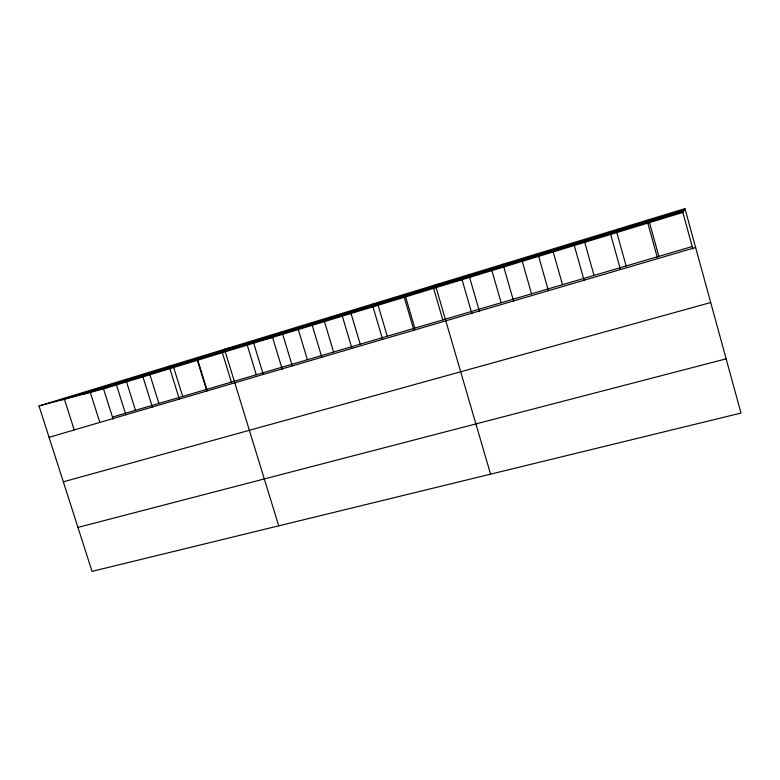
<?xml version="1.0" encoding="UTF-8"?>
<svg xmlns="http://www.w3.org/2000/svg" width="780" height="780" viewBox="0 0 780 780"><rect width="100%" height="100%" fill="white"/><g stroke="black" fill="none" stroke-linecap="round" stroke-linejoin="round"><path stroke-width="1.17" d="M39 405.931L103.535 388.879L682.841 212.453L684.967 208.621L741 413.078L92.04 571.379L39 405.931L684.967 208.621M61.864 399.886L684.197 209.995M83.752 394.105L683.485 211.292M112.447 417.085L692.192 246.548M49.062 437.327L695.614 247.494M63.336 481.825L710.707 302.533M77.941 527.407L726.131 358.839M64.116 398.258L74.217 429.936M89.68 390.448L99.811 422.419M103.535 388.879L113.149 419.308M126.555 381.869L135.496 410.309M115.694 382.512L125.853 414.775M149.935 374.751L158.896 403.416M142.165 374.419L152.363 406.994M173.686 367.517L182.676 396.425M169.114 366.19L179.341 399.077M197.818 360.165L206.836 389.317M196.541 357.815L206.807 391.004M278.714 525.847L224.484 349.274L272.571 337.399L282.331 369.544M222.339 352.697L231.377 382.102M252.935 340.587L263.26 374.429M247.25 345.111L256.308 374.77M281.921 331.734L292.276 365.918M311.444 322.715L321.828 357.24M298.301 329.56L307.408 359.736M341.533 313.521L351.946 348.397M324.46 321.594L333.596 352.034M351.058 313.492L360.214 344.204M378.105 305.253L387.28 336.238M372.197 304.161L382.639 339.388M405.61 296.878L414.804 328.146M403.445 294.616L413.917 330.203M490.571 474.162L435.318 284.875L462.052 279.689L471.939 313.794M433.592 288.356L442.806 319.907M491.887 270.601L501.15 302.747M468.809 274.648L479.329 310.996M502.983 264.206L513.533 300.953M537.868 253.549L548.438 290.706M522.278 261.349L531.55 293.806M553.215 251.93L562.507 284.7M584.727 242.326L594.029 275.428M573.485 242.678L584.083 280.235M616.814 232.557L626.145 265.98M609.862 231.562L620.471 269.548M649.516 222.593L658.856 256.357M647.01 220.214L657.647 258.638M682.841 212.453L692.825 248.859"/></g></svg>
